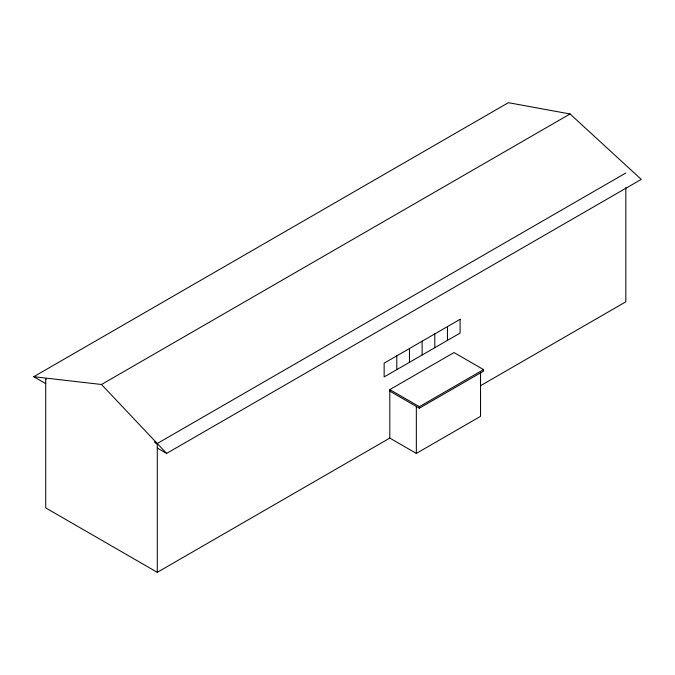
<?xml version="1.0" encoding="UTF-8"?>
<svg xmlns="http://www.w3.org/2000/svg" width="675" height="675" viewBox="0 0 675 675"><rect width="100%" height="100%" fill="white"/><g stroke="black" fill="none" stroke-linecap="round" stroke-linejoin="round"><path stroke-width="1.01" d="M45.723 383.619L33.75 376.709L508.393 102.676L570.054 113.974L641.25 179.381L166.607 453.414L157.283 448.031M33.75 376.709L101.503 384.488L570.054 113.974M157.283 444.496L154.659 441.99L157.283 443.5L625.835 172.986M45.723 379.266L46.187 379.367L45.723 379.097L45.723 507.912L157.283 572.324L389.804 438.083L389.804 389.618L453.997 352.552L483.553 369.613L483.553 371.14L419.352 408.198L389.804 391.137M389.804 389.618L419.352 406.679L483.553 369.613M480.364 385.796L625.835 301.809L625.835 187.65M389.804 438.083L416.34 453.406L480.541 416.34L480.541 372.524M101.503 384.488L166.607 453.414M447.449 326.607L447.449 340.386M434.793 333.914L434.793 347.692M422.128 341.229L422.128 355.008M419.352 406.679L419.352 408.198M416.34 406.46L416.34 453.406M409.463 348.536L409.463 362.315M396.807 355.852L396.807 369.63M157.283 443.5L157.283 572.324M460.114 319.292L384.142 363.158L384.142 376.937L460.114 333.079L460.114 319.292"/></g></svg>
